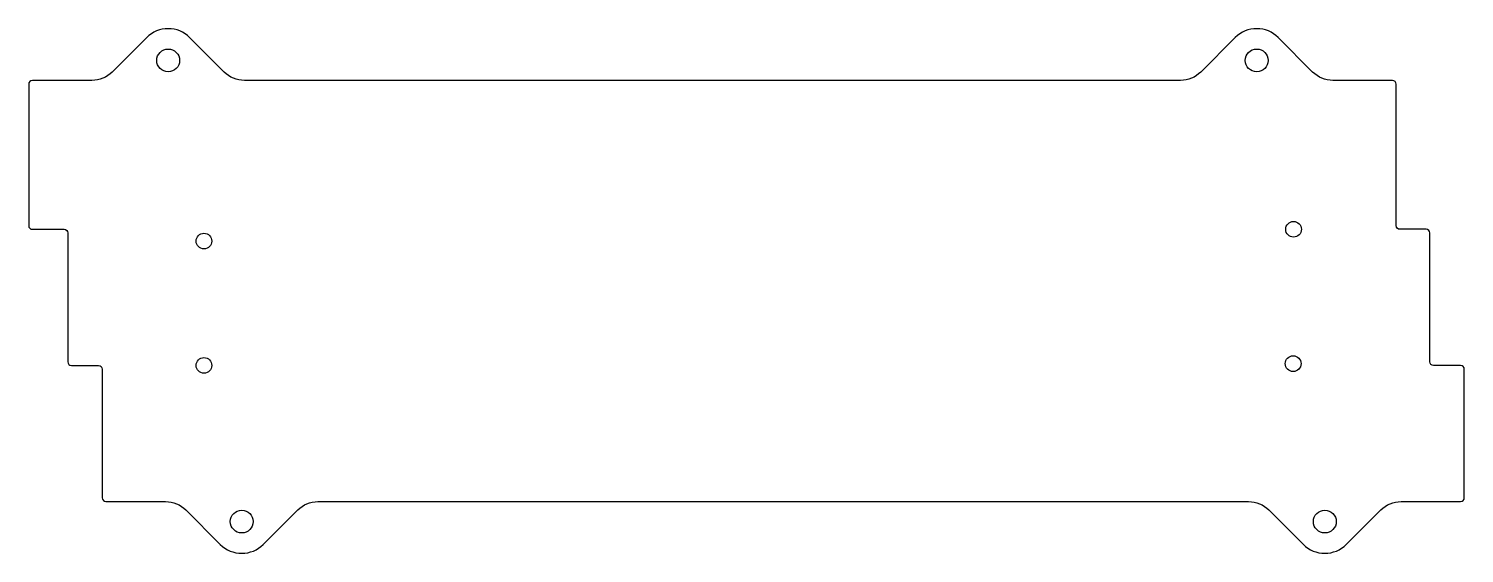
# Model space of a CAD drawing. Header units: millimetres. Extents: x 0 to 201, y -66 to 7.
import ezdxf

# ---------------------------------------------------------------- set-up
doc = ezdxf.new("R2010")
doc.units = ezdxf.units.MM
doc.layers.get('0').update_dxf_attribs({"linetype": 'CONTINUOUS'})

msp = doc.modelspace()

# ---------------------------------------------------------------- linework, layer by layer
msp.add_lwpolyline([(30.02, 0.15, -0.198912), (27.19, 1.32), (22.36, 6.15, 0.414214), (16.36, 6.15), (11.53, 1.32, -0.198912), (8.7, 0.15), (0.36, 0.15, 0.414214), (-0.15, -0.36), (-0.15, -20.17, 0.414214), (0.36, -20.68), (4.8, -20.68, -0.414214), (5.31, -21.19), (5.31, -39.22, 0.414214), (5.82, -39.73), (9.63, -39.73, -0.414214), (10.14, -40.24), (10.14, -58.27, 0.414214), (10.65, -58.78), (18.99, -58.78, -0.198912), (21.82, -59.95), (26.65, -64.78, 0.414214), (32.65, -64.78), (37.47, -59.95, -0.198912), (40.3, -58.78), (170.47, -58.78, -0.198912), (173.3, -59.95), (178.13, -64.78, 0.414214), (184.13, -64.78), (188.96, -59.95, -0.198912), (191.79, -58.78), (200.13, -58.78, 0.414214), (200.64, -58.27), (200.64, -40.24, 0.414214), (200.13, -39.73), (196.32, -39.73, -0.414214), (195.81, -39.22), (195.81, -21.19, 0.414214), (195.3, -20.68), (191.62, -20.68, -0.414214), (191.11, -20.17), (191.11, -0.36, 0.414214), (190.61, 0.15), (182.26, 0.15, -0.198912), (179.43, 1.32), (174.61, 6.15, 0.414214), (168.61, 6.15), (163.78, 1.32, -0.198912), (160.95, 0.15)], format="xyb", close=True)
for centre, radius in [((19.36, 2.95), 1.6), ((171.61, 2.95), 1.6), ((176.76, -20.68), 1.1), ((24.36, -22.33), 1.1), ((24.36, -39.73), 1.1), ((176.7, -39.48), 1.1), ((29.65, -61.58), 1.6), ((181.13, -61.58), 1.6)]:
    msp.add_circle(centre, radius)

doc.saveas('drawing.dxf')
